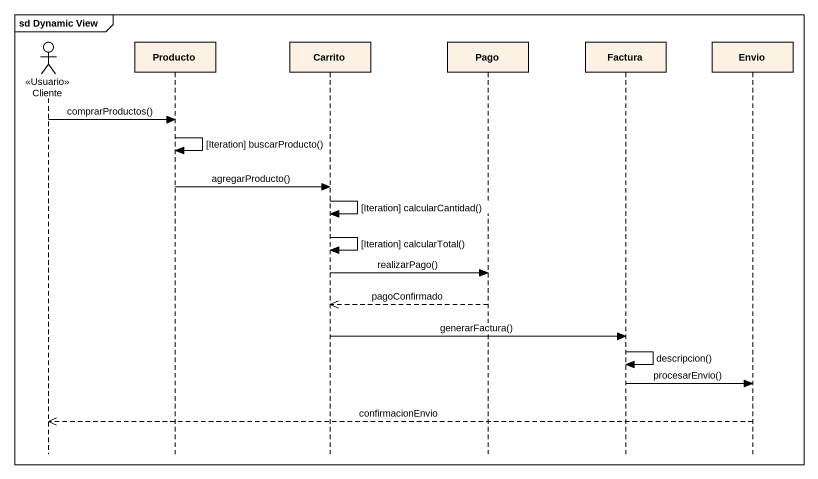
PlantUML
@startuml
mainframe sd Dynamic View
hide footbox
actor Cliente <<Usuario>>
participant Producto
participant Carrito
participant Pago
participant Factura
participant Envio

Cliente -> Producto : comprarProductos()
Producto -> Producto : [Iteration] buscarProducto()
Producto -> Carrito : agregarProducto()
Carrito -> Carrito : [Iteration] calcularCantidad()
Carrito -> Carrito : [Iteration] calcularTotal()
Carrito -> Pago : realizarPago()
Pago -->> Carrito : pagoConfirmado
Carrito -> Factura : generarFactura()
Factura -> Factura : descripcion()
Factura -> Envio : procesarEnvio()
Envio -->> Cliente : confirmacionEnvio
@enduml
